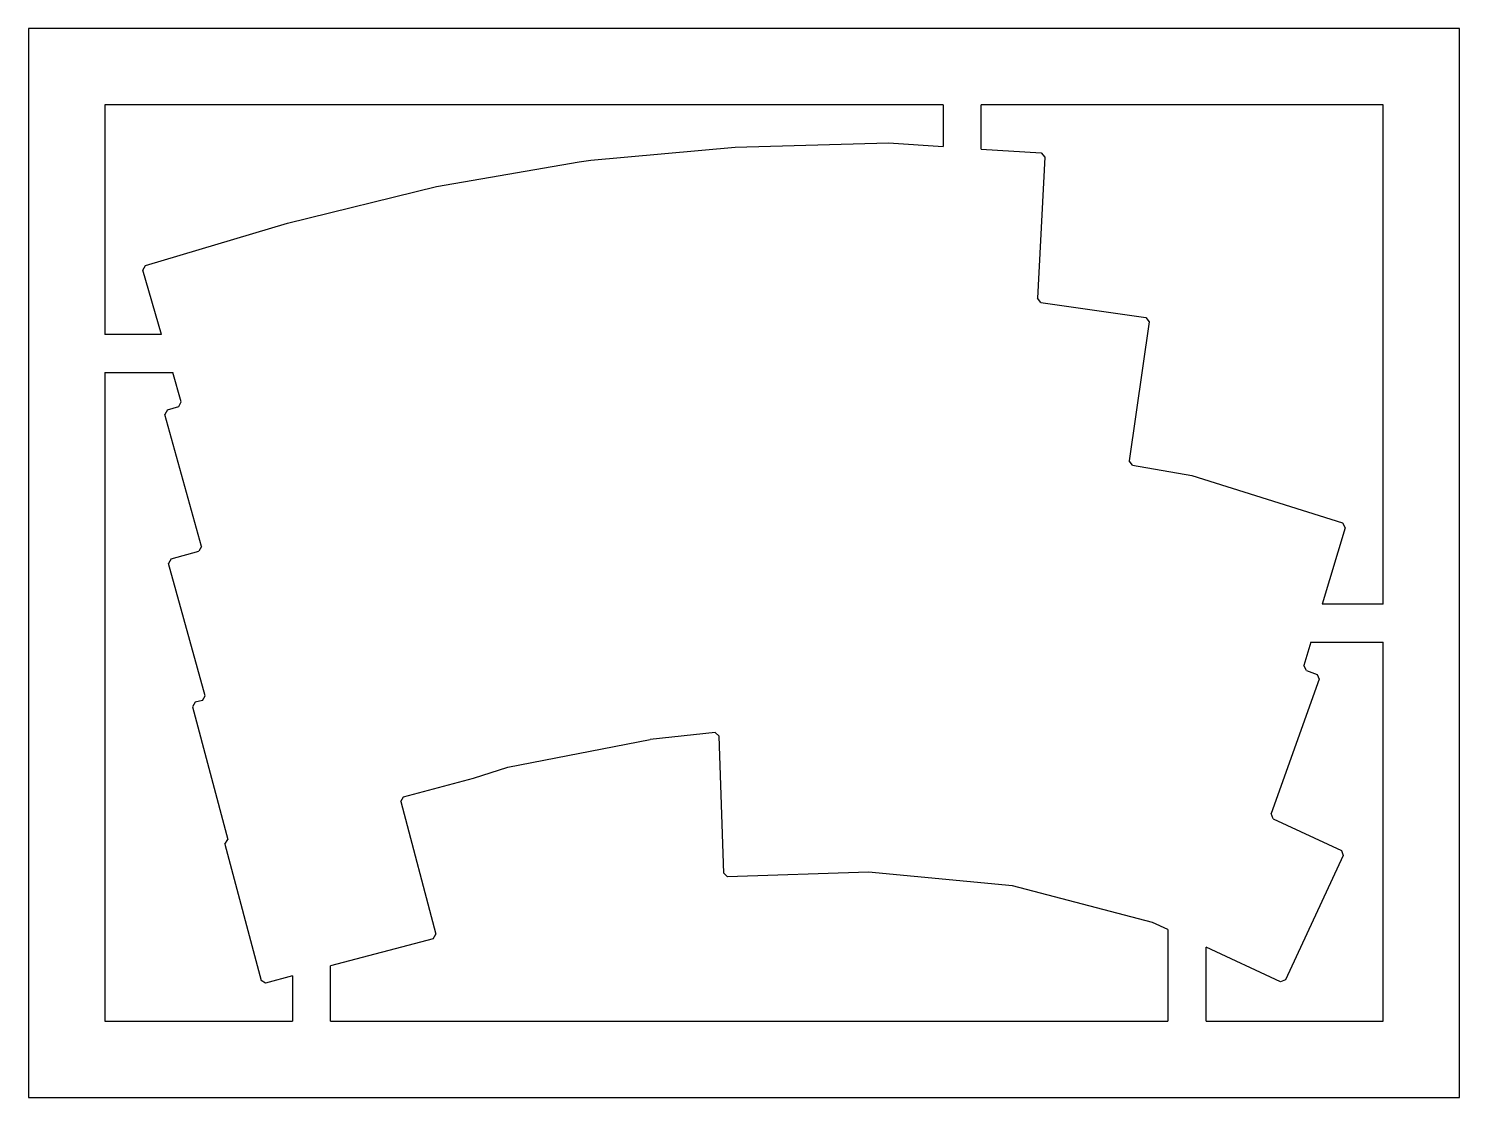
# Model space of a CAD drawing. Header units: millimetres. Extents: x -94 to 94, y -70 to 70.
import ezdxf

# ---------------------------------------------------------------- set-up
doc = ezdxf.new("R2010")
doc.units = ezdxf.units.MM
doc.layers.add('Default', color=7, linetype='Continuous')

msp = doc.modelspace()

# ---------------------------------------------------------------- linework, layer by layer
at = {"layer": 'Default', "color": 7, "linetype": 'Continuous'}
for p, q in [((93.88, 70.14), (-93.89, 70.14)), ((-93.89, 70.14), (-93.89, -70.15)), ((93.88, -70.15), (93.88, 70.14)), ((26.14, 60.14), (-83.89, 60.14)), ((-83.89, 60.14), (-83.89, 29.99)), ((26.14, 60.14), (26.14, 54.66)), ((31.14, 54.33), (31.14, 60.14)), ((83.88, 60.14), (31.14, 60.14)), ((83.88, -5.4), (83.88, 60.14)), ((-20.1, 52.86), (-1.18, 54.59)), ((-1.18, 54.59), (18.97, 55.14)), ((18.97, 55.14), (26.14, 54.66)), ((-40.36, 49.4), (-21.64, 52.66)), ((-21.64, 52.66), (-20.1, 52.86)), ((31.14, 54.33), (39.01, 53.81)), ((39.48, 53.28), (38.5, 34.77)), ((39.01, 53.81), (39.48, 53.28)), ((-59.92, 44.59), (-40.36, 49.4)), ((-78.55, 39.05), (-59.92, 44.59)), ((-78.89, 38.43), (-78.55, 39.05)), ((-76.43, 29.99), (-78.89, 38.43)), ((38.97, 34.2), (38.5, 34.77)), ((38.97, 34.2), (52.74, 32.21)), ((52.74, 32.21), (53.17, 31.65)), ((53.17, 31.65), (50.55, 13.42)), ((-76.43, 29.99), (-83.89, 29.99)), ((-83.89, 24.99), (-83.89, -60.15)), ((-83.89, 24.99), (-74.97, 24.99)), ((-73.85, 21.14), (-74.97, 24.99)), ((-74.19, 20.53), (-73.85, 21.14)), ((-75.67, 20.11), (-76.02, 19.5)), ((-71.19, 2.16), (-76.02, 19.5)), ((-75.67, 20.11), (-74.19, 20.53)), ((50.97, 12.84), (50.55, 13.42)), ((50.97, 12.84), (58.79, 11.47)), ((58.79, 11.47), (78.55, 5.25)), ((78.88, 4.62), (75.89, -5.4)), ((78.55, 5.25), (78.88, 4.62)), ((-71.19, 2.16), (-71.53, 1.54)), ((-75.19, 0.52), (-75.54, -0.09)), ((-75.19, 0.52), (-71.53, 1.54)), ((-70.71, -17.44), (-75.54, -0.09)), ((83.88, -5.4), (75.89, -5.4)), ((74.4, -10.4), (73.48, -13.48)), ((74.4, -10.4), (83.88, -10.4)), ((83.88, -60.15), (83.88, -10.4)), ((73.81, -14.13), (73.48, -13.48)), ((73.81, -14.13), (75.2, -14.63)), ((75.2, -14.63), (75.5, -15.27)), ((75.5, -15.27), (69.18, -32.9)), ((-72.01, -18.29), (-72.37, -18.9)), ((-71.06, -18.04), (-72.01, -18.29)), ((-71.06, -18.04), (-70.71, -17.44)), ((-72.37, -18.9), (-67.76, -36.3)), ((-3.78, -22.28), (-12.32, -23.19)), ((-3.78, -22.28), (-3.27, -22.73)), ((-30.98, -26.8), (-12.32, -23.19)), ((-2.67, -40.72), (-3.27, -22.73)), ((-35.49, -28.27), (-30.98, -26.8)), ((-44.68, -30.71), (-35.49, -28.27)), ((-45.04, -31.32), (-44.68, -30.71)), ((-45.04, -31.32), (-40.43, -48.72)), ((69.46, -33.58), (69.18, -32.9)), ((69.46, -33.58), (78.41, -37.73)), ((-68.12, -36.93), (-67.76, -36.3)), ((-68.12, -36.93), (-63.39, -54.8)), ((78.65, -38.4), (71.07, -54.72)), ((78.41, -37.73), (78.65, -38.4)), ((-2.67, -40.72), (-2.15, -41.2)), ((16.34, -40.59), (-2.15, -41.2)), ((35.25, -42.37), (16.34, -40.59)), ((53.63, -47.18), (35.25, -42.37)), ((-40.79, -49.33), (-40.43, -48.72)), ((55.64, -48.11), (53.63, -47.18)), ((55.64, -48.11), (55.64, -60.15)), ((-40.79, -49.33), (-54.25, -52.9)), ((70.41, -54.97), (60.64, -50.43)), ((60.64, -60.15), (60.64, -50.43)), ((-59.25, -54.22), (-62.78, -55.15)), ((-59.25, -54.22), (-59.25, -60.15)), ((-54.25, -60.15), (-54.25, -52.9)), ((-62.78, -55.15), (-63.39, -54.8)), ((71.07, -54.72), (70.41, -54.97)), ((-83.89, -60.15), (-59.25, -60.15)), ((-54.25, -60.15), (55.64, -60.15)), ((60.64, -60.15), (83.88, -60.15)), ((-93.89, -70.15), (93.88, -70.15))]:
    msp.add_line(p, q, dxfattribs=at)

doc.saveas('drawing.dxf')
